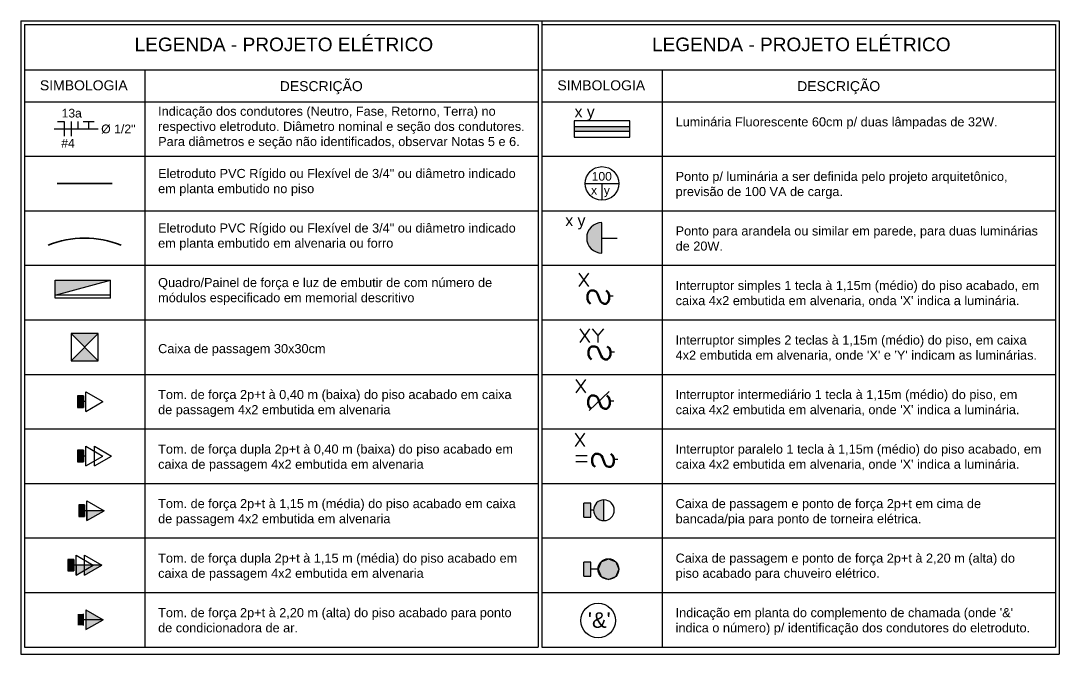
# Model space of a CAD drawing. Header units: millimetres. Extents: x 586.5 to 618.3, y 239.1 to 272.6.
# Drawn here: x 606.87 to 618.29, y 256.68 to 263.65 of the extents above; entities that cross this region are included whole.
import ezdxf

# ---------------------------------------------------------------- set-up
doc = ezdxf.new("R2010")
doc.units = ezdxf.units.MM
doc.header["$LTSCALE"] = 75
doc.linetypes.add('HIDDEN', pattern=[0.375, 0.25, -0.125])
for name, color, linetype in [('EE_CX DE PASSAGEM', 1, 'Continuous'), ('EE_CX PASSAGEM', 1, 'Continuous'), ('EE_FIACAO', 7, 'Continuous'), ('EE_ID_ALIMENTACAO', 7, 'Continuous'), ('EE_ID_CIRCUITOS', 7, 'Continuous'), ('EE_INTERRUPTOR', 92, 'Continuous'), ('EE_LUMINARIAS', 92, 'Continuous'), ('EE_TOMADAS', 1, 'Continuous')]:
    doc.layers.add(name, color=color, linetype=linetype)
doc.layers.add('EE_ELETRODUTO', color=170, linetype='Continuous', lineweight=35)
doc.styles.add('358-LISTAGENS$0$Standard', font='arial.ttf')
doc.styles.add('ASHADE', font='SIMPLEX.shx', dxfattribs={"width": 1.2, "height": 0.075})
doc.styles.add('EE_ID_Style', font='arial.ttf')
doc.styles.add('ROMANS', font='romans')

# ---------------------------------------------------------------- blocks, each defined once
blk = doc.blocks.new('12311')
at = {"layer": 'EE_CX DE PASSAGEM'}
h = blk.add_hatch(color=256, dxfattribs=at)
h.dxf.hatch_style = 1
h.paths.add_polyline_path([(188.168, -6.449), (187.868, -6.449), (188.018, -6.599)])
h.paths.add_polyline_path([(188.022, -6.602), (188.015, -6.602), (187.868, -6.749), (188.168, -6.749)])
for p, q in [((187.868, -6.449), (188.168, -6.449)), ((187.868, -6.749), (187.868, -6.449)), ((187.868, -6.449), (188.168, -6.749)), ((188.168, -6.449), (187.868, -6.749)), ((188.168, -6.449), (188.168, -6.749)), ((188.168, -6.749), (187.868, -6.749))]:
    blk.add_line(p, q, dxfattribs=at)
blk = doc.blocks.new('ilum')
at = {"layer": 'EE_LUMINARIAS'}
h = blk.add_hatch(color=256, dxfattribs=at)
h.paths.add_polyline_path([(30, -8.7), (30, -2.5), (-30, -2.5), (-30, -8.7)], flags=17)
h.paths.add_polyline_path([(30, 2.5), (-30, 2.5), (-30, -8.7), (30, -8.7)])
for p, q in [((-30, 2.5), (30, 2.5)), ((-30, -2.5), (30, -2.5))]:
    blk.add_line(p, q, dxfattribs=at)
blk.add_lwpolyline([(30, -8.7), (30, 8.7), (-30, 8.7), (-30, -8.7)], close=True, dxfattribs=at)
blk = doc.blocks.new('Quadro')
at = {"layer": 'EE_ID_CIRCUITOS'}
h = blk.add_hatch(color=1, dxfattribs=at)
h.dxf.hatch_style = 1
h.paths.add_polyline_path([(0.2334, 0.125), (-0.2334, 0.125), (-0.2334, 0)])
at = {"color": 1}
for p, q in [((-0.2334, 0), (0.2334, 0.125)), ((-0.2334, 0.125), (0.2334, 0.125)), ((-0.2334, -0.025), (-0.2334, 0.125)), ((0.2334, -0.025), (0.2334, 0.125)), ((0.2334, 0), (-0.2334, 0)), ((0.2334, -0.025), (-0.2334, -0.025))]:
    blk.add_line(p, q, dxfattribs=at)

msp = doc.modelspace()

# ---------------------------------------------------------------- hatches: boundary and pattern name
at = {"layer": 'EE_CX PASSAGEM'}
for points in [[(607.56, 259.524), (607.496, 259.524), (607.496, 259.397), (607.56, 259.397)], [(607.56, 258.924), (607.496, 258.924), (607.496, 258.797), (607.56, 258.797)], [(607.572, 258.324), (607.509, 258.324), (607.509, 258.197), (607.572, 258.197)], [(613.062, 258.188), (613.139, 258.188), (613.139, 258.341), (613.062, 258.341)], [(607.453, 257.724), (607.389, 257.724), (607.389, 257.597), (607.453, 257.597)], [(613.06, 257.541), (613.137, 257.541), (613.137, 257.694), (613.06, 257.694)], [(607.497, 256.997), (607.561, 256.997), (607.561, 257.124), (607.497, 257.124)]]:
    msp.add_hatch(color=1, dxfattribs=at).paths.add_polyline_path(points)
at = {"layer": 'EE_LUMINARIAS'}
h = msp.add_hatch(color=256, dxfattribs=at)
edge = h.paths.add_edge_path()
edge.add_arc((613.261, 261.261), 0.168, 90, 270)
edge.add_line((613.261, 261.093), (613.261, 261.428))
at = {"layer": 'EE_TOMADAS'}
h = msp.add_hatch(color=256, dxfattribs=at)
edge = h.paths.add_edge_path()
edge.add_line((613.283, 258.151), (613.283, 258.378))
edge.add_arc((613.283, 258.265), 0.114, 90, 180)
edge.add_arc((613.283, 258.265), 0.114, 180, 270)
for color, points in [(256, [(607.597, 258.26), (607.597, 258.152), (607.787, 258.26)]), (256, [(607.478, 257.66), (607.478, 257.552), (607.667, 257.66)]), (256, [(607.572, 257.66), (607.572, 257.552), (607.762, 257.66)]), (1, [(607.586, 257.169), (607.586, 256.952), (607.775, 257.06)])]:
    msp.add_hatch(color=color, dxfattribs=at).paths.add_polyline_path(points)

# ---------------------------------------------------------------- linework, layer by layer
for p, q in [((606.871, 263.65), (606.871, 256.68)), ((606.871, 263.65), (612.6, 263.65)), ((612.56, 263.65), (618.289, 263.65)), ((612.6, 263.65), (612.6, 256.76)), ((618.289, 263.65), (618.289, 256.68)), ((606.911, 263.61), (606.911, 256.76)), ((606.911, 263.61), (612.56, 263.61)), ((612.56, 263.61), (612.56, 259.76)), ((612.56, 263.61), (612.56, 256.76)), ((612.6, 263.61), (618.249, 263.61)), ((618.249, 263.61), (618.249, 260.36)), ((618.249, 263.61), (618.249, 256.76)), ((606.911, 263.11), (612.56, 263.11)), ((608.234, 263.11), (608.234, 256.76)), ((612.6, 263.11), (618.249, 263.11)), ((613.923, 263.11), (613.923, 256.76)), ((606.911, 262.76), (612.56, 262.76)), ((612.6, 262.76), (618.249, 262.76)), ((606.911, 262.16), (612.56, 262.16)), ((612.6, 262.16), (618.249, 262.16)), ((606.911, 261.56), (612.56, 261.56)), ((612.6, 261.56), (618.249, 261.56)), ((606.911, 260.96), (612.56, 260.96)), ((612.6, 260.96), (618.249, 260.96)), ((606.911, 260.36), (612.56, 260.36)), ((612.6, 260.36), (618.249, 260.36)), ((606.911, 259.76), (612.56, 259.76)), ((612.6, 259.76), (618.249, 259.76)), ((612.6, 259.76), (618.249, 259.76)), ((606.911, 259.16), (612.56, 259.16)), ((612.6, 259.16), (618.249, 259.16)), ((606.911, 258.56), (612.56, 258.56)), ((612.6, 258.56), (618.249, 258.56)), ((606.911, 257.96), (612.56, 257.96)), ((612.6, 257.96), (618.249, 257.96)), ((612.6, 257.96), (618.249, 257.96)), ((612.6, 257.96), (618.249, 257.96)), ((606.911, 257.36), (612.56, 257.36)), ((612.6, 257.36), (618.249, 257.36)), ((606.911, 256.76), (612.56, 256.76)), ((612.6, 256.76), (618.249, 256.76)), ((606.871, 256.68), (618.289, 256.68))]:
    msp.add_line(p, q)
at = {"layer": 'EE_CX PASSAGEM', "color": 1}
for p, q in [((607.56, 259.524), (607.496, 259.524)), ((607.496, 259.524), (607.496, 259.397)), ((607.56, 259.524), (607.56, 259.397)), ((607.496, 259.397), (607.56, 259.397)), ((607.56, 258.924), (607.496, 258.924)), ((607.496, 258.924), (607.496, 258.797)), ((607.56, 258.924), (607.56, 258.797)), ((607.496, 258.797), (607.56, 258.797)), ((607.572, 258.324), (607.509, 258.324)), ((607.509, 258.324), (607.509, 258.197)), ((607.572, 258.324), (607.572, 258.197)), ((613.139, 258.341), (613.062, 258.341)), ((613.062, 258.188), (613.062, 258.341)), ((613.139, 258.188), (613.139, 258.341)), ((607.509, 258.197), (607.572, 258.197)), ((613.062, 258.188), (613.139, 258.188)), ((607.453, 257.724), (607.389, 257.724)), ((607.389, 257.724), (607.389, 257.597)), ((607.453, 257.724), (607.453, 257.597)), ((607.389, 257.597), (607.453, 257.597)), ((613.137, 257.694), (613.06, 257.694)), ((613.06, 257.541), (613.06, 257.694)), ((613.137, 257.541), (613.137, 257.694)), ((613.06, 257.541), (613.137, 257.541)), ((607.561, 256.997), (607.561, 257.124))]:
    msp.add_line(p, q, dxfattribs=at)
at = {"layer": 'EE_ELETRODUTO', "color": 5, "linetype": 'HIDDEN', "ltscale": 0.2}
msp.add_line((607.874, 261.86), (607.271, 261.86), dxfattribs=at)
at = {"layer": 'EE_ELETRODUTO'}
msp.add_arc((607.572, 260.205), 1.055, 67.6434, 112.3566, dxfattribs=at)
at = {"layer": 'EE_FIACAO', "color": 7}
for p, q in [((607.274, 262.542), (607.348, 262.542)), ((607.348, 262.542), (607.348, 262.379))]:
    msp.add_line(p, q, dxfattribs=at)
at = {"layer": 'EE_FIACAO', "color": 1}
msp.add_line((607.423, 262.542), (607.423, 262.379), dxfattribs=at)
at = {"layer": 'EE_FIACAO', "color": 5}
msp.add_line((607.498, 262.542), (607.498, 262.46), dxfattribs=at)
at = {"layer": 'EE_FIACAO', "color": 3}
for p, q in [((607.556, 262.542), (607.678, 262.542)), ((607.617, 262.542), (607.617, 262.46))]:
    msp.add_line(p, q, dxfattribs=at)
at = {"layer": 'EE_FIACAO'}
msp.add_line((607.238, 262.46), (607.723, 262.46), dxfattribs=at)
msp.add_circle((613.219, 257.051), 0.19, dxfattribs=at)
at = {"layer": 'EE_INTERRUPTOR'}
for p, q in [((613.386, 260.62), (613.342, 260.62)), ((613.398, 260.005), (613.354, 260.005)), ((613.12, 259.363), (613.34, 259.573)), ((613.393, 259.464), (613.349, 259.464)), ((612.972, 258.868), (613.1, 258.868)), ((612.972, 258.8), (613.1, 258.8)), ((613.437, 258.823), (613.393, 258.823))]:
    msp.add_line(p, q, dxfattribs=at)
at = {"layer": 'EE_LUMINARIAS'}
for p, q in [((613.076, 261.86), (613.447, 261.86)), ((613.261, 261.86), (613.261, 261.675)), ((613.261, 261.093), (613.261, 261.428)), ((613.261, 261.259), (613.429, 261.259))]:
    msp.add_line(p, q, dxfattribs=at)
msp.add_circle((613.261, 261.86), 0.185, dxfattribs=at)
msp.add_arc((613.261, 261.261), 0.168, 90, 270, dxfattribs=at)
at = {"layer": 'EE_TOMADAS'}
for p, q in [((607.585, 259.569), (607.774, 259.46)), ((607.585, 259.352), (607.585, 259.569)), ((607.585, 259.46), (607.56, 259.46)), ((607.585, 259.352), (607.774, 259.46)), ((607.585, 258.969), (607.774, 258.86)), ((607.585, 258.752), (607.585, 258.969)), ((607.68, 258.969), (607.869, 258.86)), ((607.68, 258.752), (607.68, 258.969)), ((607.585, 258.86), (607.56, 258.86)), ((607.585, 258.752), (607.774, 258.86)), ((607.68, 258.752), (607.869, 258.86)), ((607.597, 258.369), (607.787, 258.26)), ((607.597, 258.152), (607.597, 258.369)), ((613.283, 258.151), (613.283, 258.378)), ((607.597, 258.26), (607.572, 258.26)), ((607.597, 258.152), (607.787, 258.26)), ((607.787, 258.26), (607.597, 258.26)), ((607.597, 258.26), (607.597, 258.152)), ((613.169, 258.265), (613.139, 258.265)), ((607.478, 257.769), (607.667, 257.66)), ((607.478, 257.552), (607.478, 257.769)), ((607.572, 257.769), (607.762, 257.66)), ((607.572, 257.552), (607.572, 257.769)), ((607.478, 257.66), (607.453, 257.66)), ((607.478, 257.552), (607.667, 257.66)), ((607.667, 257.66), (607.478, 257.66)), ((607.478, 257.66), (607.478, 257.552)), ((607.572, 257.552), (607.762, 257.66)), ((607.762, 257.66), (607.572, 257.66)), ((613.218, 257.617), (613.137, 257.617)), ((607.586, 257.169), (607.775, 257.06)), ((607.586, 257.169), (607.586, 256.952)), ((607.775, 257.06), (607.561, 257.06)), ((607.586, 256.952), (607.775, 257.06))]:
    msp.add_line(p, q, dxfattribs=at)
at = {"layer": 'EE_TOMADAS', "linetype": 'Continuous'}
for p, q in [((613.251, 257.697), (613.332, 257.731)), ((613.332, 257.731), (613.412, 257.697)), ((613.251, 257.697), (613.218, 257.617)), ((613.218, 257.617), (613.251, 257.537)), ((613.412, 257.697), (613.445, 257.617)), ((613.445, 257.617), (613.412, 257.537)), ((613.251, 257.537), (613.332, 257.503)), ((613.332, 257.503), (613.412, 257.537))]:
    msp.add_line(p, q, dxfattribs=at)
at = {"layer": 'EE_TOMADAS'}
msp.add_circle((613.332, 257.617), 0.114, dxfattribs=at)
for start, end in [(90, 180), (90, 180), (0, 90), (0, 90), (180, 270), (270, 0)]:
    msp.add_arc((613.283, 258.265), 0.114, start, end, dxfattribs=at)
at = {"layer": 'EE_TOMADAS', "linetype": 'Continuous'}
for points in [[(613.332, 257.731), (613.412, 257.697), (613.251, 257.697)], [(613.412, 257.697), (613.445, 257.617), (613.218, 257.617)], [(613.445, 257.617), (613.412, 257.537), (613.251, 257.537)]]:
    msp.add_solid(points, dxfattribs=at)
at = {"layer": 'EE_TOMADAS', "linetype": 'Continuous', "extrusion": (0, 0, -1)}
for points in [[(-613.412, 257.697), (-613.251, 257.697), (-613.218, 257.617)], [(-613.445, 257.617), (-613.218, 257.617), (-613.251, 257.537)], [(-613.412, 257.537), (-613.251, 257.537), (-613.332, 257.503)]]:
    msp.add_solid(points, dxfattribs=at)

# ---------------------------------------------------------------- block references
at = {"layer": 'EE_CX DE PASSAGEM', "xscale": -1}
msp.add_blockref('12311', (795.591, 266.659), dxfattribs=at)
at = {"layer": 'EE_ID_ALIMENTACAO', "xscale": 1.3, "yscale": 1.3, "zscale": 1.3}
msp.add_blockref('Quadro', (607.553, 260.632), dxfattribs=at)
at = {"layer": 'EE_LUMINARIAS', "color": 4, "xscale": 0.0102, "yscale": 0.0102, "zscale": 0.0102}
msp.add_blockref('ilum', (613.261, 262.46), dxfattribs=at)

# ---------------------------------------------------------------- texts
at = {"attachment_point": 1, "style": '358-LISTAGENS$0$Standard'}
for s, insert, char_height in [('\\A1;LEGENDA - PROJETO ELÉTRICO', (608.122, 263.465), 0.15), ('\\A1;LEGENDA - PROJETO ELÉTRICO', (613.811, 263.465), 0.15), ('\\A1;SIMBOLOGIA', (607.081, 262.995), 0.11), ('\\A1;DESCRIÇÃO', (609.718, 262.986), 0.11), ('\\A1;SIMBOLOGIA', (612.771, 262.995), 0.11), ('\\A1;DESCRIÇÃO', (615.407, 262.986), 0.11)]:
    msp.add_mtext(s, dxfattribs=dict(at, insert=insert, char_height=char_height))
at = {"char_height": 0.1, "attachment_point": 1, "style": '358-LISTAGENS$0$Standard'}
for s, insert, width in [('\\A1;Indicação dos condutores (Neutro, Fase, Retorno, Terra) no respectivo eletroduto. Diâmetro nominal e seção dos condutores. Para diâmetros e seção não identificados, observar Notas 5 e 6.', (608.381, 262.705), 4.14407), ('\\A1;Luminária Fluorescente 60cm p/ duas lâmpadas de 32W.', (614.071, 262.588), 4.01279), ('\\A1;Eletroduto PVC Rígido ou Flexível de 3/4" ou diâmetro indicado em planta embutido no piso', (608.381, 262.02), 4.01279), ('\\A1;Ponto p/ luminária a ser definida pelo projeto arquitetônico, previsão de 100 VA de carga.', (614.071, 261.988), 4.01279), ('\\A1;Eletroduto PVC Rígido ou Flexível de 3/4" ou diâmetro indicado em planta embutido em alvenaria ou forro', (608.381, 261.42), 4.01279), ('\\A1;Ponto para arandela ou similar em parede, para duas luminárias de 20W.', (614.071, 261.388), 4.01279), ('\\A1;Quadro/Painel de força e luz de embutir de com número de módulos especificado em memorial descritivo ', (608.381, 260.82), 4.01279), ("\\A1;Interruptor simples 1 tecla à 1,15m (médio) do piso acabado, em caixa 4x2 embutida em alvenaria, onda 'X' indica a luminária.", (614.071, 260.788), 4.01279), ("\\A1;Interruptor simples 2 teclas à 1,15m (médio) do piso, em caixa 4x2 embutida em alvenaria, onde 'X' e 'Y' indicam as luminárias.", (614.071, 260.188), 4.01279), ('\\A1;Caixa de passagem 30x30cm', (608.381, 260.093), 4.01279), ('\\A1;Tom. de força 2p+t à 0,40 m (baixa) do piso acabado em caixa de passagem 4x2 embutida em alvenaria', (608.381, 259.588), 4.01279), ("\\A1;Interruptor intermediário 1 tecla à 1,15m (médio) do piso, em caixa 4x2 embutida em alvenaria, onde 'X' indica a luminária.", (614.071, 259.588), 4.01279), ('\\A1;Tom. de força dupla 2p+t à 0,40 m (baixa) do piso acabado em caixa de passagem 4x2 embutida em alvenaria', (608.381, 258.988), 4.01279), ("\\A1;Interruptor paralelo 1 tecla à 1,15m (médio) do piso acabado, em caixa 4x2 embutida em alvenaria, onde 'X' indica a luminária.", (614.071, 258.988), 4.01279), ('\\A1;Tom. de força 2p+t à 1,15 m (média) do piso acabado em caixa de passagem 4x2 embutida em alvenaria', (608.381, 258.388), 4.01279), ('\\A1;Caixa de passagem e ponto de força 2p+t em cima de bancada/pia para ponto de torneira elétrica.', (614.071, 258.388), 4.01279), ('\\A1;Tom. de força dupla 2p+t à 1,15 m (média) do piso acabado em caixa de passagem 4x2 embutida em alvenaria', (608.381, 257.788), 4.01279), ('\\A1;Caixa de passagem e ponto de força 2p+t à 2,20 m (alta) do piso acabado para chuveiro elétrico.', (614.071, 257.788), 4.01279), ('\\A1;Tom. de força 2p+t à 2,20 m (alta) do piso acabado para ponto de condicionadora de ar.', (608.381, 257.188), 4.01279), ("\\A1;Indicação em planta do complemento de chamada (onde '&' indica o número) p/ identificação dos condutores do eletroduto.", (614.071, 257.188), 4.01279)]:
    msp.add_mtext(s, dxfattribs=dict(at, insert=insert, width=width))
at = {"layer": 'EE_FIACAO', "style": 'EE_ID_Style'}
for s, height, p in [('13a', 0.0953, (607.32, 262.586)), ('#4', 0.0953, (607.316, 262.255)), ("'&'", 0.1715, (613.106, 256.971))]:
    msp.add_text(s, height=height, dxfattribs=at).set_placement(p)
at = {"layer": 'EE_FIACAO', "color": 7, "style": 'EE_ID_Style'}
msp.add_text('Ø 1/2"', height=0.0963, dxfattribs=at).set_placement((607.755, 262.412))
at = {"layer": 'EE_ID_CIRCUITOS', "color": 7, "style": 'EE_ID_Style'}
msp.add_text('x y', height=0.1238, dxfattribs=at).set_placement((612.96, 262.588))
at = {"layer": 'EE_ID_CIRCUITOS', "style": 'EE_ID_Style'}
for s, height, p in [('100', 0.0953, (613.148, 261.891)), (' x  y', 0.0953, (613.104, 261.738)), ('x y', 0.1239, (612.858, 261.391))]:
    msp.add_text(s, height=height, dxfattribs=at).set_placement(p)
at = {"layer": 'EE_INTERRUPTOR', "style": 'ASHADE', "width": 1.2}
for s, height, p in [('X', 0.147, (612.984, 260.727)), ('XY', 0.1473, (612.996, 260.112)), ('X', 0.147, (612.952, 259.556)), ('X', 0.147, (612.942, 258.966))]:
    msp.add_text(s, height=height, dxfattribs=at).set_placement(p)
at = {"layer": 'EE_INTERRUPTOR', "style": 'ROMANS', "text_generation_flag": 2}
for p in [(613.101, 260.506), (613.113, 259.892), (613.108, 259.35), (613.152, 258.71)]:
    msp.add_text('S', height=0.241, rotation=270, dxfattribs=at).set_placement(p)

doc.saveas('drawing.dxf')
